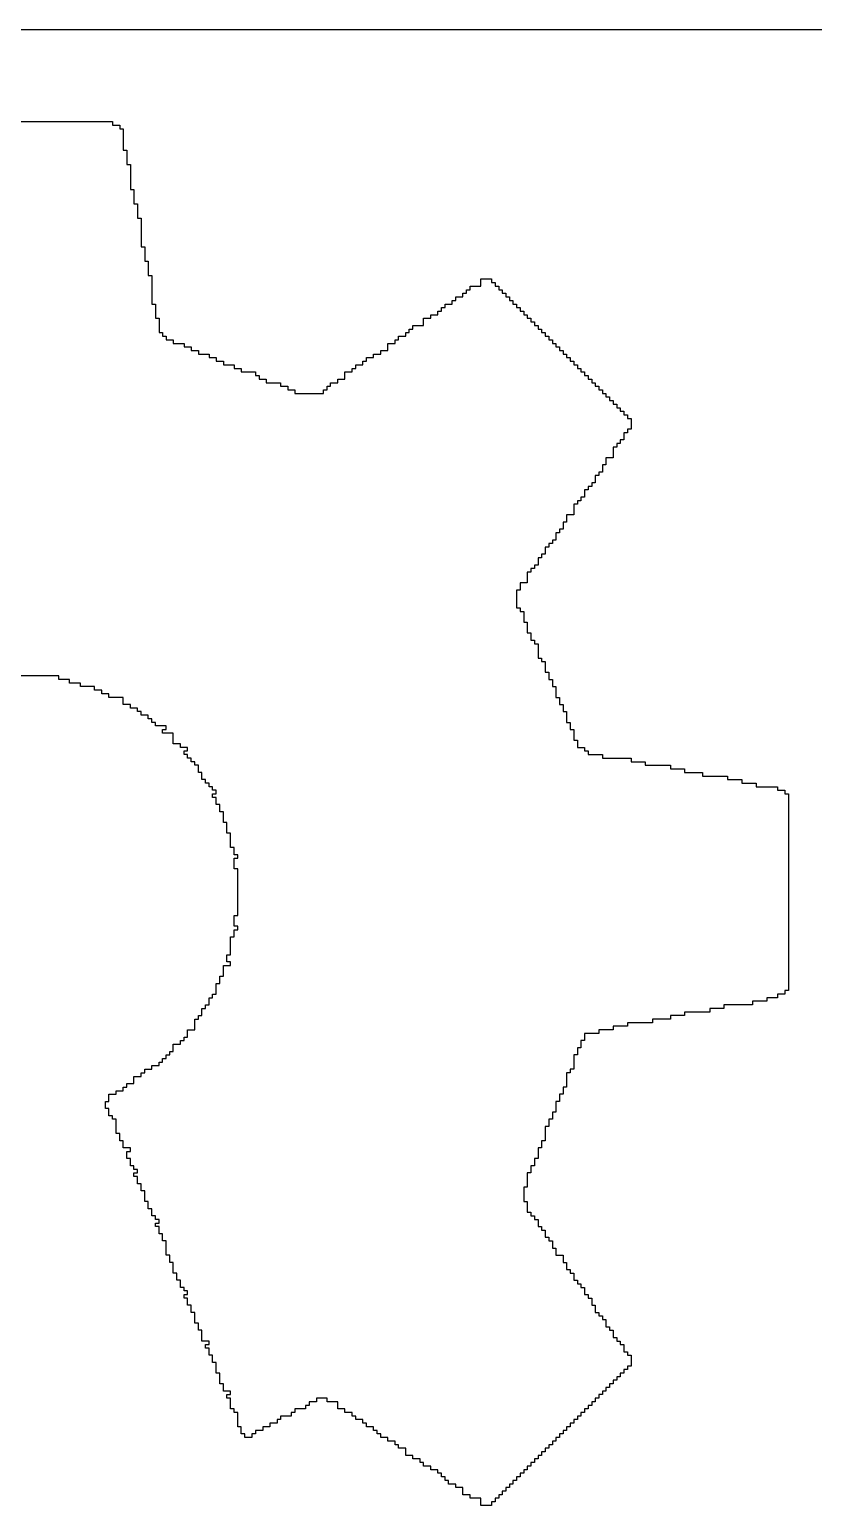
# Model space of a CAD drawing. Header units: millimetres. Extents: x -1.9 to 9.1, y -3.1 to 5.4.
# Drawn here: x 8.5581 to 8.7951, y -2.4061 to -1.9599 of the extents above; entities that cross this region are included whole.
import ezdxf

# ---------------------------------------------------------------- set-up
doc = ezdxf.new("R2010")
doc.units = ezdxf.units.MM
doc.header["$MEASUREMENT"] = 0
doc.layers.add('Mechanical11', color=56, linetype='Continuous')

msp = doc.modelspace()

# ---------------------------------------------------------------- linework, layer by layer
at = {"layer": 'Mechanical11'}
for p, q in [((5.31108, -1.95988), (8.88131, -1.95988)), ((8.52587, -1.98773), (8.58317, -1.98773)), ((8.58317, -1.98773), (8.58317, -1.98881)), ((8.58317, -1.98881), (8.58533, -1.98881)), ((8.58533, -1.98881), (8.58533, -1.98989)), ((8.58533, -1.98989), (8.58641, -1.98989)), ((8.58641, -1.98989), (8.58641, -1.99097)), ((8.58641, -1.99097), (8.58641, -1.99205)), ((8.58641, -1.99205), (8.58641, -1.99313)), ((8.58641, -1.99313), (8.58641, -1.99421)), ((8.58641, -1.99421), (8.58641, -1.99529)), ((8.58641, -1.99529), (8.58641, -1.99638)), ((8.58641, -1.99638), (8.58749, -1.99638)), ((8.58749, -1.99638), (8.58749, -1.99746)), ((8.58749, -1.99746), (8.58749, -1.99854)), ((8.58749, -1.99854), (8.58749, -1.99962)), ((8.58749, -1.99962), (8.58749, -2.0007)), ((8.58749, -2.0007), (8.58857, -2.0007)), ((8.58857, -2.0007), (8.58857, -2.00178)), ((8.58857, -2.00178), (8.58857, -2.00286)), ((8.58857, -2.00286), (8.58857, -2.00394)), ((8.58857, -2.00394), (8.58857, -2.00502)), ((8.58857, -2.00502), (8.58857, -2.0061)), ((8.58857, -2.0061), (8.58857, -2.00718)), ((8.58857, -2.00718), (8.58857, -2.00827)), ((8.58857, -2.00827), (8.58965, -2.00827)), ((8.58965, -2.00827), (8.58965, -2.00935)), ((8.58965, -2.00935), (8.58965, -2.01043)), ((8.58965, -2.01043), (8.58965, -2.01151)), ((8.58965, -2.01151), (8.58965, -2.01259)), ((8.58965, -2.01259), (8.59073, -2.01259)), ((8.59073, -2.01259), (8.59073, -2.01367)), ((8.59073, -2.01367), (8.59073, -2.01475)), ((8.59073, -2.01475), (8.59073, -2.01583)), ((8.59073, -2.01583), (8.59073, -2.01691)), ((8.59073, -2.01691), (8.59181, -2.01691)), ((8.59181, -2.01691), (8.59181, -2.01799)), ((8.59181, -2.01799), (8.59181, -2.01908)), ((8.59181, -2.01908), (8.59181, -2.02016)), ((8.59181, -2.02016), (8.59181, -2.02124)), ((8.59181, -2.02124), (8.59181, -2.02232)), ((8.59181, -2.02232), (8.59181, -2.0234)), ((8.59181, -2.0234), (8.59181, -2.02448)), ((8.59181, -2.02448), (8.59181, -2.02556)), ((8.59181, -2.02556), (8.59289, -2.02556)), ((8.59289, -2.02556), (8.59289, -2.02664)), ((8.59289, -2.02664), (8.59289, -2.02772)), ((8.59289, -2.02772), (8.59289, -2.0288)), ((8.59289, -2.0288), (8.59289, -2.02989)), ((8.59289, -2.02989), (8.59398, -2.02989)), ((8.59398, -2.02989), (8.59398, -2.03097)), ((8.59398, -2.03097), (8.59398, -2.03205)), ((8.59398, -2.03205), (8.59398, -2.03313)), ((8.59398, -2.03313), (8.59398, -2.03421)), ((8.59398, -2.03421), (8.59506, -2.03421)), ((8.59506, -2.03421), (8.59506, -2.03529)), ((8.59506, -2.03529), (8.59506, -2.03637)), ((8.59506, -2.03637), (8.59506, -2.03745)), ((8.59506, -2.03745), (8.59506, -2.03853)), ((8.59506, -2.03853), (8.59506, -2.03961)), ((8.69018, -2.03961), (8.69018, -2.03853)), ((8.69018, -2.03853), (8.69126, -2.03853)), ((8.69126, -2.03853), (8.69126, -2.03745)), ((8.69126, -2.03745), (8.69451, -2.03745)), ((8.69451, -2.03637), (8.69451, -2.03529)), ((8.69451, -2.03529), (8.69775, -2.03529)), ((8.69451, -2.03745), (8.69451, -2.03637)), ((8.69775, -2.03529), (8.69775, -2.03637)), ((8.69775, -2.03637), (8.69883, -2.03637)), ((8.69883, -2.03637), (8.69883, -2.03745)), ((8.69883, -2.03745), (8.69991, -2.03745)), ((8.69991, -2.03745), (8.69991, -2.03853)), ((8.69991, -2.03853), (8.70099, -2.03853)), ((8.70099, -2.03853), (8.70099, -2.03961)), ((8.59506, -2.03961), (8.59506, -2.04069)), ((8.59506, -2.04069), (8.59506, -2.04178)), ((8.59506, -2.04178), (8.59506, -2.04286)), ((8.59506, -2.04286), (8.59614, -2.04286)), ((8.59614, -2.04286), (8.59614, -2.04394)), ((8.6837, -2.04394), (8.6837, -2.04286)), ((8.6837, -2.04286), (8.68586, -2.04286)), ((8.68586, -2.04286), (8.68586, -2.04178)), ((8.68586, -2.04178), (8.68694, -2.04178)), ((8.68694, -2.04178), (8.68694, -2.04069)), ((8.68694, -2.04069), (8.6891, -2.04069)), ((8.6891, -2.04069), (8.6891, -2.03961)), ((8.6891, -2.03961), (8.69018, -2.03961)), ((8.70099, -2.03961), (8.70207, -2.03961)), ((8.70207, -2.03961), (8.70207, -2.04069)), ((8.70207, -2.04069), (8.70315, -2.04069)), ((8.70315, -2.04069), (8.70315, -2.04178)), ((8.70315, -2.04178), (8.70423, -2.04178)), ((8.70423, -2.04178), (8.70423, -2.04286)), ((8.70423, -2.04286), (8.70532, -2.04286)), ((8.70532, -2.04286), (8.70532, -2.04394)), ((8.59614, -2.04394), (8.59614, -2.04502)), ((8.59614, -2.04502), (8.59614, -2.0461)), ((8.59614, -2.0461), (8.59614, -2.04718)), ((8.59614, -2.04718), (8.59722, -2.04718)), ((8.59722, -2.04718), (8.59722, -2.04826)), ((8.67721, -2.04826), (8.67721, -2.04718)), ((8.67721, -2.04718), (8.67937, -2.04718)), ((8.67937, -2.04718), (8.67937, -2.0461)), ((8.67937, -2.0461), (8.68153, -2.0461)), ((8.68153, -2.0461), (8.68153, -2.04502)), ((8.68153, -2.04502), (8.68262, -2.04502)), ((8.68262, -2.04502), (8.68262, -2.04394)), ((8.68262, -2.04394), (8.6837, -2.04394)), ((8.70532, -2.04394), (8.7064, -2.04394)), ((8.7064, -2.04394), (8.7064, -2.04502)), ((8.7064, -2.04502), (8.70748, -2.04502)), ((8.70748, -2.04502), (8.70748, -2.0461)), ((8.70748, -2.0461), (8.70856, -2.0461)), ((8.70856, -2.0461), (8.70856, -2.04718)), ((8.70856, -2.04718), (8.70964, -2.04718)), ((8.70964, -2.04718), (8.70964, -2.04826)), ((8.59722, -2.04826), (8.59722, -2.04934)), ((8.59722, -2.04934), (8.59722, -2.05042)), ((8.59722, -2.05042), (8.59722, -2.0515)), ((8.59722, -2.0515), (8.5983, -2.0515)), ((8.5983, -2.0515), (8.5983, -2.05259)), ((8.67181, -2.05259), (8.67181, -2.0515)), ((8.67181, -2.0515), (8.67289, -2.0515)), ((8.67289, -2.0515), (8.67289, -2.05042)), ((8.67289, -2.05042), (8.67397, -2.05042)), ((8.67397, -2.05042), (8.67397, -2.04934)), ((8.67397, -2.04934), (8.67721, -2.04934)), ((8.67721, -2.04934), (8.67721, -2.04826)), ((8.70964, -2.04826), (8.71072, -2.04826)), ((8.71072, -2.04826), (8.71072, -2.04934)), ((8.71072, -2.04934), (8.7118, -2.04934)), ((8.7118, -2.04934), (8.7118, -2.05042)), ((8.7118, -2.05042), (8.71288, -2.05042)), ((8.71288, -2.05042), (8.71288, -2.0515)), ((8.71288, -2.0515), (8.71396, -2.0515)), ((8.71396, -2.0515), (8.71396, -2.05259)), ((8.5983, -2.05259), (8.59938, -2.05259)), ((8.59938, -2.05259), (8.59938, -2.05367)), ((8.59938, -2.05367), (8.60154, -2.05367)), ((8.60154, -2.05367), (8.60154, -2.05475)), ((8.60154, -2.05475), (8.60479, -2.05475)), ((8.60479, -2.05475), (8.60479, -2.05583)), ((8.60479, -2.05583), (8.60695, -2.05583)), ((8.60695, -2.05583), (8.60695, -2.05691)), ((8.6664, -2.05583), (8.6664, -2.05475)), ((8.6664, -2.05475), (8.66856, -2.05475)), ((8.6664, -2.05691), (8.6664, -2.05583)), ((8.66856, -2.05475), (8.66856, -2.05367)), ((8.66856, -2.05367), (8.66964, -2.05367)), ((8.66964, -2.05367), (8.66964, -2.05259)), ((8.66964, -2.05259), (8.67181, -2.05259)), ((8.71396, -2.05259), (8.71504, -2.05259)), ((8.71504, -2.05259), (8.71504, -2.05367)), ((8.71504, -2.05367), (8.71613, -2.05367)), ((8.71613, -2.05367), (8.71613, -2.05475)), ((8.71613, -2.05475), (8.71721, -2.05475)), ((8.71721, -2.05475), (8.71721, -2.05583)), ((8.71721, -2.05583), (8.71829, -2.05583)), ((8.71829, -2.05583), (8.71829, -2.05691)), ((8.60695, -2.05691), (8.60911, -2.05691)), ((8.60911, -2.05691), (8.60911, -2.05799)), ((8.60911, -2.05799), (8.61235, -2.05799)), ((8.61235, -2.05799), (8.61235, -2.05907)), ((8.61235, -2.05907), (8.61451, -2.05907)), ((8.61451, -2.05907), (8.61451, -2.06015)), ((8.61451, -2.06015), (8.61668, -2.06015)), ((8.61668, -2.06015), (8.61668, -2.06123)), ((8.61668, -2.06123), (8.61992, -2.06123)), ((8.61992, -2.06123), (8.61992, -2.06231)), ((8.65667, -2.06231), (8.65667, -2.06123)), ((8.65667, -2.06123), (8.65883, -2.06123)), ((8.65883, -2.06123), (8.65883, -2.06015)), ((8.65883, -2.06015), (8.65991, -2.06015)), ((8.65991, -2.06015), (8.65991, -2.05907)), ((8.65991, -2.05907), (8.66208, -2.05907)), ((8.66208, -2.05907), (8.66208, -2.05799)), ((8.66208, -2.05799), (8.66424, -2.05799)), ((8.66424, -2.05799), (8.66424, -2.05691)), ((8.66424, -2.05691), (8.6664, -2.05691)), ((8.71829, -2.05691), (8.71937, -2.05691)), ((8.71937, -2.05691), (8.71937, -2.05799)), ((8.71937, -2.05799), (8.72045, -2.05799)), ((8.72045, -2.05799), (8.72045, -2.05907)), ((8.72045, -2.05907), (8.72153, -2.05907)), ((8.72153, -2.05907), (8.72153, -2.06015)), ((8.72153, -2.06015), (8.72261, -2.06015)), ((8.72261, -2.06015), (8.72261, -2.06123)), ((8.72261, -2.06123), (8.72369, -2.06123)), ((8.72369, -2.06123), (8.72369, -2.06231)), ((8.61992, -2.06231), (8.62208, -2.06231)), ((8.62208, -2.06231), (8.62208, -2.0634)), ((8.62208, -2.0634), (8.6264, -2.0634)), ((8.6264, -2.0634), (8.6264, -2.06448)), ((8.6264, -2.06448), (8.62749, -2.06448)), ((8.62749, -2.06448), (8.62749, -2.06556)), ((8.62749, -2.06556), (8.62965, -2.06556)), ((8.62965, -2.06556), (8.62965, -2.06664)), ((8.65127, -2.06664), (8.65127, -2.06556)), ((8.65127, -2.06556), (8.65343, -2.06556)), ((8.65343, -2.06448), (8.65343, -2.0634)), ((8.65343, -2.0634), (8.65559, -2.0634)), ((8.65343, -2.06556), (8.65343, -2.06448)), ((8.65559, -2.0634), (8.65559, -2.06231)), ((8.65559, -2.06231), (8.65667, -2.06231)), ((8.72369, -2.06231), (8.72477, -2.06231)), ((8.72477, -2.06231), (8.72477, -2.0634)), ((8.72477, -2.0634), (8.72585, -2.0634)), ((8.72585, -2.0634), (8.72585, -2.06448)), ((8.72585, -2.06448), (8.72693, -2.06448)), ((8.72693, -2.06448), (8.72693, -2.06556)), ((8.72693, -2.06556), (8.72802, -2.06556)), ((8.72802, -2.06556), (8.72802, -2.06664)), ((8.62965, -2.06664), (8.63397, -2.06664)), ((8.63397, -2.06664), (8.63397, -2.06772)), ((8.63397, -2.06772), (8.63613, -2.06772)), ((8.63613, -2.06772), (8.63613, -2.0688)), ((8.63613, -2.0688), (8.6383, -2.0688)), ((8.6383, -2.0688), (8.6383, -2.06988)), ((8.6383, -2.06988), (8.64694, -2.06988)), ((8.64694, -2.06988), (8.64694, -2.0688)), ((8.64694, -2.0688), (8.64802, -2.0688)), ((8.64802, -2.0688), (8.64802, -2.06772)), ((8.64802, -2.06772), (8.64911, -2.06772)), ((8.64911, -2.06772), (8.64911, -2.06664)), ((8.64911, -2.06664), (8.65127, -2.06664)), ((8.72802, -2.06664), (8.7291, -2.06664)), ((8.7291, -2.06664), (8.7291, -2.06772)), ((8.7291, -2.06772), (8.73018, -2.06772)), ((8.73018, -2.06772), (8.73018, -2.0688)), ((8.73018, -2.0688), (8.73126, -2.0688)), ((8.73126, -2.0688), (8.73126, -2.06988)), ((8.73126, -2.06988), (8.73234, -2.06988)), ((8.73234, -2.06988), (8.73234, -2.07096)), ((8.73234, -2.07096), (8.73342, -2.07096)), ((8.73342, -2.07096), (8.73342, -2.07204)), ((8.73342, -2.07204), (8.7345, -2.07204)), ((8.7345, -2.07204), (8.7345, -2.07312)), ((8.7345, -2.07312), (8.73558, -2.07312)), ((8.73558, -2.07312), (8.73558, -2.0742)), ((8.73558, -2.0742), (8.73666, -2.0742)), ((8.73666, -2.0742), (8.73666, -2.07529)), ((8.73666, -2.07529), (8.73774, -2.07529)), ((8.73774, -2.07529), (8.73774, -2.07637)), ((8.73774, -2.07637), (8.73883, -2.07637)), ((8.73883, -2.07637), (8.73883, -2.07745)), ((8.73883, -2.07745), (8.73991, -2.07745)), ((8.73991, -2.07745), (8.73991, -2.07853)), ((8.73991, -2.07853), (8.73991, -2.07961)), ((8.73883, -2.08177), (8.73774, -2.08177)), ((8.73774, -2.08177), (8.73774, -2.08285)), ((8.73774, -2.08285), (8.73774, -2.08393)), ((8.73991, -2.08069), (8.73883, -2.08069)), ((8.73883, -2.08069), (8.73883, -2.08177)), ((8.73991, -2.07961), (8.73991, -2.08069)), ((8.73558, -2.0861), (8.7345, -2.0861)), ((8.7345, -2.0861), (8.7345, -2.08718)), ((8.7345, -2.08718), (8.7345, -2.08826)), ((8.73666, -2.08501), (8.73558, -2.08501)), ((8.73558, -2.08501), (8.73558, -2.0861)), ((8.73774, -2.08393), (8.73666, -2.08393)), ((8.73666, -2.08393), (8.73666, -2.08501)), ((8.73234, -2.0915), (8.73126, -2.0915)), ((8.73126, -2.0915), (8.73126, -2.09258)), ((8.73126, -2.09258), (8.73126, -2.09366)), ((8.7345, -2.08934), (8.73234, -2.08934)), ((8.73234, -2.08934), (8.73234, -2.09042)), ((8.73234, -2.09042), (8.73234, -2.0915)), ((8.7345, -2.08826), (8.7345, -2.08934)), ((8.7291, -2.09691), (8.72802, -2.09691)), ((8.72802, -2.09691), (8.72802, -2.09799)), ((8.73018, -2.09474), (8.7291, -2.09474)), ((8.7291, -2.09474), (8.7291, -2.09582)), ((8.7291, -2.09582), (8.7291, -2.09691)), ((8.73126, -2.09366), (8.73018, -2.09366)), ((8.73018, -2.09366), (8.73018, -2.09474)), ((8.72585, -2.10123), (8.72477, -2.10123)), ((8.72477, -2.10123), (8.72477, -2.10231)), ((8.72693, -2.09907), (8.72585, -2.09907)), ((8.72585, -2.09907), (8.72585, -2.10015)), ((8.72585, -2.10015), (8.72585, -2.10123)), ((8.72802, -2.09799), (8.72693, -2.09799)), ((8.72693, -2.09799), (8.72693, -2.09907)), ((8.72369, -2.10339), (8.72261, -2.10339)), ((8.72261, -2.10339), (8.72261, -2.10447)), ((8.72261, -2.10447), (8.72261, -2.10555)), ((8.72261, -2.10555), (8.72261, -2.10663)), ((8.72477, -2.10231), (8.72369, -2.10231)), ((8.72369, -2.10231), (8.72369, -2.10339)), ((8.72045, -2.1088), (8.71937, -2.1088)), ((8.71937, -2.1088), (8.71937, -2.10988)), ((8.71937, -2.10988), (8.71937, -2.11096)), ((8.72261, -2.10663), (8.72045, -2.10663)), ((8.72045, -2.10663), (8.72045, -2.10771)), ((8.72045, -2.10771), (8.72045, -2.1088)), ((8.71721, -2.1142), (8.71613, -2.1142)), ((8.71613, -2.1142), (8.71613, -2.11528)), ((8.71829, -2.11204), (8.71721, -2.11204)), ((8.71721, -2.11204), (8.71721, -2.11312)), ((8.71721, -2.11312), (8.71721, -2.1142)), ((8.71937, -2.11096), (8.71829, -2.11096)), ((8.71829, -2.11096), (8.71829, -2.11204)), ((8.71396, -2.11852), (8.71288, -2.11852)), ((8.71288, -2.11852), (8.71288, -2.11961)), ((8.71504, -2.11636), (8.71396, -2.11636)), ((8.71396, -2.11636), (8.71396, -2.11744)), ((8.71396, -2.11744), (8.71396, -2.11852)), ((8.71613, -2.11528), (8.71504, -2.11528)), ((8.71504, -2.11528), (8.71504, -2.11636)), ((8.71072, -2.12285), (8.70964, -2.12285)), ((8.70964, -2.12285), (8.70964, -2.12393)), ((8.7118, -2.12177), (8.71072, -2.12177)), ((8.71072, -2.12177), (8.71072, -2.12285)), ((8.71288, -2.11961), (8.7118, -2.11961)), ((8.7118, -2.11961), (8.7118, -2.12069)), ((8.7118, -2.12069), (8.7118, -2.12177)), ((8.70856, -2.12717), (8.7064, -2.12717)), ((8.7064, -2.12717), (8.7064, -2.12825)), ((8.7064, -2.12825), (8.7064, -2.12933)), ((8.70964, -2.12393), (8.70856, -2.12393)), ((8.70856, -2.12393), (8.70856, -2.12501)), ((8.70856, -2.12501), (8.70856, -2.12609)), ((8.70856, -2.12609), (8.70856, -2.12717)), ((8.7064, -2.12933), (8.70532, -2.12933)), ((8.70532, -2.12933), (8.70532, -2.13042)), ((8.70532, -2.13042), (8.70532, -2.1315)), ((8.70532, -2.1315), (8.70532, -2.13258)), ((8.70532, -2.13258), (8.70532, -2.13366)), ((8.70532, -2.13366), (8.70532, -2.13474)), ((8.70532, -2.13474), (8.7064, -2.13474)), ((8.7064, -2.13474), (8.7064, -2.13582)), ((8.7064, -2.13582), (8.70748, -2.13582)), ((8.70748, -2.13582), (8.70748, -2.1369)), ((8.70748, -2.1369), (8.70748, -2.13798)), ((8.70748, -2.13798), (8.70748, -2.13906)), ((8.70748, -2.13906), (8.70856, -2.13906)), ((8.70856, -2.13906), (8.70856, -2.14014)), ((8.70856, -2.14014), (8.70856, -2.14122)), ((8.70856, -2.14122), (8.70856, -2.14231)), ((8.70856, -2.14231), (8.70964, -2.14231)), ((8.70964, -2.14231), (8.70964, -2.14339)), ((8.70964, -2.14339), (8.70964, -2.14447)), ((8.70964, -2.14447), (8.71072, -2.14447)), ((8.71072, -2.14447), (8.71072, -2.14555)), ((8.71072, -2.14555), (8.7118, -2.14555)), ((8.7118, -2.14555), (8.7118, -2.14663)), ((8.7118, -2.14663), (8.7118, -2.14771)), ((8.7118, -2.14771), (8.7118, -2.14879)), ((8.7118, -2.14879), (8.7118, -2.14987)), ((8.7118, -2.14987), (8.71288, -2.14987)), ((8.71288, -2.14987), (8.71288, -2.15095)), ((8.71288, -2.15095), (8.71396, -2.15095)), ((8.71396, -2.15095), (8.71396, -2.15203)), ((8.71396, -2.15203), (8.71396, -2.15312)), ((8.71396, -2.15312), (8.71396, -2.1542)), ((8.71396, -2.1542), (8.71504, -2.1542)), ((8.71504, -2.1542), (8.71504, -2.15528)), ((8.56695, -2.15528), (8.54317, -2.15528)), ((8.56695, -2.15636), (8.56695, -2.15528)), ((8.57019, -2.15636), (8.56695, -2.15636)), ((8.57019, -2.15744), (8.57019, -2.15636)), ((8.57344, -2.15744), (8.57019, -2.15744)), ((8.57344, -2.15852), (8.57344, -2.15744)), ((8.57776, -2.15852), (8.57344, -2.15852)), ((8.57776, -2.1596), (8.57776, -2.15852)), ((8.71504, -2.15528), (8.71504, -2.15636)), ((8.71504, -2.15636), (8.71613, -2.15636)), ((8.71613, -2.15636), (8.71613, -2.15744)), ((8.71613, -2.15744), (8.71613, -2.15852)), ((8.71613, -2.15852), (8.71721, -2.15852)), ((8.71721, -2.15852), (8.71721, -2.1596)), ((8.57992, -2.1596), (8.57776, -2.1596)), ((8.57992, -2.16068), (8.57992, -2.1596)), ((8.58209, -2.16068), (8.57992, -2.16068)), ((8.58209, -2.16176), (8.58209, -2.16068)), ((8.58641, -2.16176), (8.58209, -2.16176)), ((8.58641, -2.16284), (8.58641, -2.16176)), ((8.58641, -2.16393), (8.58641, -2.16284)), ((8.58857, -2.16393), (8.58641, -2.16393)), ((8.58857, -2.16501), (8.58857, -2.16393)), ((8.71721, -2.1596), (8.71721, -2.16068)), ((8.71721, -2.16068), (8.71721, -2.16176)), ((8.71721, -2.16176), (8.71829, -2.16176)), ((8.71829, -2.16176), (8.71829, -2.16284)), ((8.71829, -2.16284), (8.71829, -2.16393)), ((8.71829, -2.16393), (8.71937, -2.16393)), ((8.71937, -2.16393), (8.71937, -2.16501)), ((8.59073, -2.16501), (8.58857, -2.16501)), ((8.59073, -2.16609), (8.59073, -2.16501)), ((8.59181, -2.16609), (8.59073, -2.16609)), ((8.59181, -2.16717), (8.59181, -2.16609)), ((8.59398, -2.16717), (8.59181, -2.16717)), ((8.59398, -2.16825), (8.59398, -2.16717)), ((8.59506, -2.16825), (8.59398, -2.16825)), ((8.59506, -2.16933), (8.59506, -2.16825)), ((8.71937, -2.16501), (8.71937, -2.16609)), ((8.71937, -2.16609), (8.72045, -2.16609)), ((8.72045, -2.16609), (8.72045, -2.16717)), ((8.72045, -2.16717), (8.72045, -2.16825)), ((8.72045, -2.16825), (8.72045, -2.16933)), ((8.59614, -2.16933), (8.59506, -2.16933)), ((8.59614, -2.17041), (8.59614, -2.16933)), ((8.59938, -2.17041), (8.59614, -2.17041)), ((8.5983, -2.17257), (8.5983, -2.17149)), ((8.5983, -2.17149), (8.59938, -2.17149)), ((8.60154, -2.17257), (8.5983, -2.17257)), ((8.59938, -2.17149), (8.59938, -2.17041)), ((8.60154, -2.17365), (8.60154, -2.17257)), ((8.72045, -2.16933), (8.72153, -2.16933)), ((8.72153, -2.16933), (8.72153, -2.17041)), ((8.72153, -2.17041), (8.72153, -2.17149)), ((8.72153, -2.17149), (8.72261, -2.17149)), ((8.72261, -2.17149), (8.72261, -2.17257)), ((8.72261, -2.17257), (8.72261, -2.17365)), ((8.60154, -2.17473), (8.60154, -2.17365)), ((8.60154, -2.17582), (8.60154, -2.17473)), ((8.6037, -2.17582), (8.60154, -2.17582)), ((8.6037, -2.1769), (8.6037, -2.17582)), ((8.60587, -2.1769), (8.6037, -2.1769)), ((8.60587, -2.17798), (8.60587, -2.1769)), ((8.72261, -2.17365), (8.72261, -2.17473)), ((8.72261, -2.17473), (8.72369, -2.17473)), ((8.72369, -2.17473), (8.72369, -2.17582)), ((8.72369, -2.17582), (8.72369, -2.1769)), ((8.72369, -2.1769), (8.72585, -2.1769)), ((8.72585, -2.1769), (8.72585, -2.17798)), ((8.60479, -2.17906), (8.60479, -2.17798)), ((8.60479, -2.17798), (8.60587, -2.17798)), ((8.60587, -2.17906), (8.60479, -2.17906)), ((8.60587, -2.18014), (8.60587, -2.17906)), ((8.60695, -2.18014), (8.60587, -2.18014)), ((8.60695, -2.18122), (8.60695, -2.18014)), ((8.60803, -2.18122), (8.60695, -2.18122)), ((8.60803, -2.1823), (8.60803, -2.18122)), ((8.72585, -2.17798), (8.72693, -2.17798)), ((8.72693, -2.17798), (8.72693, -2.17906)), ((8.72693, -2.17906), (8.73126, -2.17906)), ((8.73126, -2.17906), (8.73126, -2.18014)), ((8.73126, -2.18014), (8.73991, -2.18014)), ((8.73991, -2.18014), (8.73991, -2.18122)), ((8.73991, -2.18122), (8.74423, -2.18122)), ((8.74423, -2.18122), (8.74423, -2.1823)), ((8.60911, -2.1823), (8.60803, -2.1823)), ((8.60911, -2.18338), (8.60911, -2.1823)), ((8.60911, -2.18446), (8.60911, -2.18338)), ((8.61019, -2.18446), (8.60911, -2.18446)), ((8.61019, -2.18554), (8.61019, -2.18446)), ((8.61019, -2.18663), (8.61019, -2.18554)), ((8.74423, -2.1823), (8.7518, -2.1823)), ((8.7518, -2.1823), (8.7518, -2.18338)), ((8.7518, -2.18338), (8.75612, -2.18338)), ((8.75612, -2.18338), (8.75612, -2.18446)), ((8.75612, -2.18446), (8.76153, -2.18446)), ((8.76153, -2.18446), (8.76153, -2.18554)), ((8.76153, -2.18554), (8.76909, -2.18554)), ((8.76909, -2.18554), (8.76909, -2.18663)), ((8.61127, -2.18663), (8.61019, -2.18663)), ((8.61127, -2.18771), (8.61127, -2.18663)), ((8.61235, -2.18771), (8.61127, -2.18771)), ((8.61235, -2.18879), (8.61235, -2.18771)), ((8.61343, -2.18879), (8.61235, -2.18879)), ((8.61343, -2.18987), (8.61343, -2.18879)), ((8.61451, -2.18987), (8.61343, -2.18987)), ((8.61451, -2.19095), (8.61451, -2.18987)), ((8.76909, -2.18663), (8.77342, -2.18663)), ((8.77342, -2.18663), (8.77342, -2.18771)), ((8.77342, -2.18771), (8.77774, -2.18771)), ((8.77774, -2.18771), (8.77774, -2.18879)), ((8.77774, -2.18879), (8.78423, -2.18879)), ((8.78423, -2.18879), (8.78423, -2.18987)), ((8.78423, -2.18987), (8.78639, -2.18987)), ((8.78639, -2.18987), (8.78639, -2.19095)), ((8.61343, -2.19203), (8.61343, -2.19095)), ((8.61343, -2.19095), (8.61451, -2.19095)), ((8.61451, -2.19203), (8.61343, -2.19203)), ((8.61451, -2.19311), (8.61451, -2.19203)), ((8.61451, -2.19419), (8.61451, -2.19311)), ((8.6156, -2.19419), (8.61451, -2.19419)), ((8.6156, -2.19527), (8.6156, -2.19419)), ((8.78639, -2.19095), (8.78747, -2.19095)), ((8.78747, -2.19095), (8.78747, -2.19203)), ((8.78747, -2.19203), (8.78747, -2.19311)), ((8.78747, -2.19311), (8.78747, -2.19419)), ((8.78747, -2.19419), (8.78747, -2.19527)), ((8.6156, -2.19635), (8.6156, -2.19527)), ((8.61668, -2.19635), (8.6156, -2.19635)), ((8.61668, -2.19744), (8.61668, -2.19635)), ((8.61668, -2.19852), (8.61668, -2.19744)), ((8.61668, -2.1996), (8.61668, -2.19852)), ((8.61776, -2.1996), (8.61668, -2.1996)), ((8.61776, -2.20068), (8.61776, -2.1996)), ((8.78747, -2.19527), (8.78747, -2.19635)), ((8.78747, -2.19635), (8.78747, -2.19744)), ((8.78747, -2.19744), (8.78747, -2.19852)), ((8.78747, -2.19852), (8.78747, -2.1996)), ((8.78747, -2.1996), (8.78747, -2.20068)), ((8.61776, -2.20176), (8.61776, -2.20068)), ((8.61776, -2.20284), (8.61776, -2.20176)), ((8.61884, -2.20284), (8.61776, -2.20284)), ((8.61884, -2.20392), (8.61884, -2.20284)), ((8.61884, -2.205), (8.61884, -2.20392)), ((8.78747, -2.20068), (8.78747, -2.20176)), ((8.78747, -2.20176), (8.78747, -2.20284)), ((8.78747, -2.20284), (8.78747, -2.20392)), ((8.78747, -2.20392), (8.78747, -2.205)), ((8.61884, -2.20608), (8.61884, -2.205)), ((8.61884, -2.20716), (8.61884, -2.20608)), ((8.61992, -2.20716), (8.61884, -2.20716)), ((8.61992, -2.20825), (8.61992, -2.20716)), ((8.61992, -2.20933), (8.61992, -2.20825)), ((8.78747, -2.205), (8.78747, -2.20608)), ((8.78747, -2.20608), (8.78747, -2.20716)), ((8.78747, -2.20716), (8.78747, -2.20825)), ((8.78747, -2.20825), (8.78747, -2.20933)), ((8.621, -2.20933), (8.61992, -2.20933)), ((8.61992, -2.21149), (8.61992, -2.21041)), ((8.61992, -2.21041), (8.621, -2.21041)), ((8.61992, -2.21257), (8.61992, -2.21149)), ((8.61992, -2.21365), (8.61992, -2.21257)), ((8.621, -2.21041), (8.621, -2.20933)), ((8.78747, -2.20933), (8.78747, -2.21041)), ((8.78747, -2.21041), (8.78747, -2.21149)), ((8.78747, -2.21149), (8.78747, -2.21257)), ((8.78747, -2.21257), (8.78747, -2.21365)), ((8.621, -2.21365), (8.61992, -2.21365)), ((8.621, -2.21473), (8.621, -2.21365)), ((8.621, -2.21581), (8.621, -2.21473)), ((8.621, -2.21689), (8.621, -2.21581)), ((8.621, -2.21797), (8.621, -2.21689)), ((8.78747, -2.21365), (8.78747, -2.21473)), ((8.78747, -2.21473), (8.78747, -2.21581)), ((8.78747, -2.21581), (8.78747, -2.21689)), ((8.78747, -2.21689), (8.78747, -2.21797)), ((8.621, -2.21905), (8.621, -2.21797)), ((8.621, -2.22014), (8.621, -2.21905)), ((8.621, -2.22122), (8.621, -2.22014)), ((8.621, -2.2223), (8.621, -2.22122)), ((8.78747, -2.21797), (8.78747, -2.21905)), ((8.78747, -2.21905), (8.78747, -2.22014)), ((8.78747, -2.22014), (8.78747, -2.22122)), ((8.78747, -2.22122), (8.78747, -2.2223)), ((8.621, -2.22338), (8.621, -2.2223)), ((8.621, -2.22446), (8.621, -2.22338)), ((8.621, -2.22554), (8.621, -2.22446)), ((8.621, -2.22662), (8.621, -2.22554)), ((8.78747, -2.2223), (8.78747, -2.22338)), ((8.78747, -2.22338), (8.78747, -2.22446)), ((8.78747, -2.22446), (8.78747, -2.22554)), ((8.78747, -2.22554), (8.78747, -2.22662)), ((8.61992, -2.22878), (8.61992, -2.2277)), ((8.61992, -2.2277), (8.621, -2.2277)), ((8.61992, -2.22986), (8.61992, -2.22878)), ((8.61992, -2.23095), (8.61992, -2.22986)), ((8.621, -2.2277), (8.621, -2.22662)), ((8.78747, -2.22662), (8.78747, -2.2277)), ((8.78747, -2.2277), (8.78747, -2.22878)), ((8.78747, -2.22878), (8.78747, -2.22986)), ((8.78747, -2.22986), (8.78747, -2.23095)), ((8.61884, -2.23527), (8.61884, -2.23419)), ((8.61884, -2.23419), (8.61992, -2.23419)), ((8.61884, -2.23635), (8.61884, -2.23527)), ((8.621, -2.23095), (8.61992, -2.23095)), ((8.61992, -2.23311), (8.61992, -2.23203)), ((8.61992, -2.23203), (8.621, -2.23203)), ((8.61992, -2.23419), (8.61992, -2.23311)), ((8.621, -2.23203), (8.621, -2.23095)), ((8.78747, -2.23095), (8.78747, -2.23203)), ((8.78747, -2.23203), (8.78747, -2.23311)), ((8.78747, -2.23311), (8.78747, -2.23419)), ((8.78747, -2.23419), (8.78747, -2.23527)), ((8.78747, -2.23527), (8.78747, -2.23635)), ((8.61776, -2.24067), (8.61776, -2.23959)), ((8.61776, -2.23959), (8.61884, -2.23959)), ((8.61884, -2.23743), (8.61884, -2.23635)), ((8.61884, -2.23851), (8.61884, -2.23743)), ((8.61884, -2.23959), (8.61884, -2.23851)), ((8.78747, -2.23635), (8.78747, -2.23743)), ((8.78747, -2.23743), (8.78747, -2.23851)), ((8.78747, -2.23851), (8.78747, -2.23959)), ((8.78747, -2.23959), (8.78747, -2.24067)), ((8.61668, -2.24392), (8.61668, -2.24284)), ((8.61668, -2.24284), (8.61884, -2.24284)), ((8.61668, -2.245), (8.61668, -2.24392)), ((8.61776, -2.24176), (8.61776, -2.24067)), ((8.61884, -2.24176), (8.61776, -2.24176)), ((8.61884, -2.24284), (8.61884, -2.24176)), ((8.78747, -2.24067), (8.78747, -2.24176)), ((8.78747, -2.24176), (8.78747, -2.24284)), ((8.78747, -2.24284), (8.78747, -2.24392)), ((8.78747, -2.24392), (8.78747, -2.245)), ((8.61451, -2.24932), (8.61451, -2.24824)), ((8.61451, -2.24824), (8.6156, -2.24824)), ((8.6156, -2.24716), (8.6156, -2.24608)), ((8.6156, -2.24608), (8.61668, -2.24608)), ((8.6156, -2.24824), (8.6156, -2.24716)), ((8.61668, -2.24608), (8.61668, -2.245)), ((8.78747, -2.245), (8.78747, -2.24608)), ((8.78747, -2.24608), (8.78747, -2.24716)), ((8.78747, -2.24716), (8.78747, -2.24824)), ((8.78747, -2.24824), (8.78747, -2.24932)), ((8.61235, -2.25365), (8.61235, -2.25256)), ((8.61235, -2.25256), (8.61343, -2.25256)), ((8.61343, -2.25256), (8.61343, -2.25148)), ((8.61343, -2.25148), (8.61451, -2.25148)), ((8.61451, -2.2504), (8.61451, -2.24932)), ((8.61451, -2.25148), (8.61451, -2.2504)), ((8.78423, -2.25256), (8.78098, -2.25256)), ((8.78098, -2.25256), (8.78098, -2.25365)), ((8.78639, -2.25148), (8.78423, -2.25148)), ((8.78423, -2.25148), (8.78423, -2.25256)), ((8.78747, -2.2504), (8.78639, -2.2504)), ((8.78639, -2.2504), (8.78639, -2.25148)), ((8.78747, -2.24932), (8.78747, -2.2504)), ((8.61019, -2.25689), (8.61019, -2.25581)), ((8.61019, -2.25581), (8.61127, -2.25581)), ((8.61019, -2.25797), (8.61019, -2.25689)), ((8.61127, -2.25581), (8.61127, -2.25473)), ((8.61127, -2.25473), (8.61235, -2.25473)), ((8.61235, -2.25473), (8.61235, -2.25365)), ((8.76369, -2.25689), (8.75612, -2.25689)), ((8.75612, -2.25689), (8.75612, -2.25797)), ((8.76801, -2.25581), (8.76369, -2.25581)), ((8.76369, -2.25581), (8.76369, -2.25689)), ((8.77666, -2.25473), (8.76801, -2.25473)), ((8.76801, -2.25473), (8.76801, -2.25581)), ((8.78098, -2.25365), (8.77666, -2.25365)), ((8.77666, -2.25365), (8.77666, -2.25473)), ((8.60803, -2.26013), (8.60803, -2.25905)), ((8.60803, -2.25905), (8.60911, -2.25905)), ((8.60803, -2.26121), (8.60803, -2.26013)), ((8.60803, -2.26229), (8.60803, -2.26121)), ((8.60911, -2.25905), (8.60911, -2.25797)), ((8.60911, -2.25797), (8.61019, -2.25797)), ((8.73883, -2.26121), (8.7345, -2.26121)), ((8.7345, -2.26121), (8.7345, -2.26229)), ((8.74639, -2.26013), (8.73883, -2.26013)), ((8.73883, -2.26013), (8.73883, -2.26121)), ((8.7518, -2.25905), (8.74639, -2.25905)), ((8.74639, -2.25905), (8.74639, -2.26013)), ((8.75612, -2.25797), (8.7518, -2.25797)), ((8.7518, -2.25797), (8.7518, -2.25905)), ((8.6037, -2.26662), (8.6037, -2.26554)), ((8.6037, -2.26554), (8.60479, -2.26554)), ((8.60479, -2.26554), (8.60479, -2.26446)), ((8.60479, -2.26446), (8.60587, -2.26446)), ((8.60587, -2.26337), (8.60587, -2.26229)), ((8.60587, -2.26229), (8.60803, -2.26229)), ((8.60587, -2.26446), (8.60587, -2.26337)), ((8.72585, -2.26554), (8.72477, -2.26554)), ((8.72477, -2.26554), (8.72477, -2.26662)), ((8.73018, -2.26337), (8.72585, -2.26337)), ((8.72585, -2.26337), (8.72585, -2.26446)), ((8.72585, -2.26446), (8.72585, -2.26554)), ((8.7345, -2.26229), (8.73018, -2.26229)), ((8.73018, -2.26229), (8.73018, -2.26337)), ((8.5983, -2.27202), (8.5983, -2.27094)), ((8.5983, -2.27094), (8.59938, -2.27094)), ((8.59938, -2.27094), (8.59938, -2.26986)), ((8.59938, -2.26986), (8.60046, -2.26986)), ((8.60046, -2.26986), (8.60046, -2.26878)), ((8.60046, -2.26878), (8.60154, -2.26878)), ((8.60154, -2.2677), (8.60154, -2.26662)), ((8.60154, -2.26662), (8.6037, -2.26662)), ((8.60154, -2.26878), (8.60154, -2.2677)), ((8.72369, -2.26986), (8.72261, -2.26986)), ((8.72261, -2.26986), (8.72261, -2.27094)), ((8.72261, -2.27094), (8.72261, -2.27202)), ((8.72477, -2.2677), (8.72369, -2.2677)), ((8.72369, -2.2677), (8.72369, -2.26878)), ((8.72369, -2.26878), (8.72369, -2.26986)), ((8.72477, -2.26662), (8.72477, -2.2677)), ((8.59181, -2.27635), (8.59181, -2.27527)), ((8.59181, -2.27527), (8.59289, -2.27527)), ((8.59289, -2.27527), (8.59289, -2.27418)), ((8.59289, -2.27418), (8.59506, -2.27418)), ((8.59506, -2.27418), (8.59506, -2.2731)), ((8.59506, -2.2731), (8.59722, -2.2731)), ((8.59722, -2.2731), (8.59722, -2.27202)), ((8.59722, -2.27202), (8.5983, -2.27202)), ((8.72153, -2.27527), (8.72045, -2.27527)), ((8.72045, -2.27527), (8.72045, -2.27635)), ((8.72261, -2.27418), (8.72153, -2.27418)), ((8.72153, -2.27418), (8.72153, -2.27527)), ((8.72261, -2.27202), (8.72261, -2.2731)), ((8.72261, -2.2731), (8.72261, -2.27418)), ((8.58641, -2.28067), (8.58641, -2.27959)), ((8.58641, -2.27959), (8.58749, -2.27959)), ((8.58749, -2.27959), (8.58749, -2.27851)), ((8.58749, -2.27851), (8.58965, -2.27851)), ((8.58965, -2.27743), (8.58965, -2.27635)), ((8.58965, -2.27635), (8.59181, -2.27635)), ((8.58965, -2.27851), (8.58965, -2.27743)), ((8.72045, -2.27959), (8.71937, -2.27959)), ((8.71937, -2.27959), (8.71937, -2.28067)), ((8.72045, -2.27635), (8.72045, -2.27743)), ((8.72045, -2.27743), (8.72045, -2.27851)), ((8.72045, -2.27851), (8.72045, -2.27959)), ((8.581, -2.28499), (8.581, -2.28391)), ((8.581, -2.28391), (8.58209, -2.28391)), ((8.58209, -2.28283), (8.58209, -2.28175)), ((8.58209, -2.28175), (8.58425, -2.28175)), ((8.58209, -2.28391), (8.58209, -2.28283)), ((8.58425, -2.28175), (8.58425, -2.28067)), ((8.58425, -2.28067), (8.58641, -2.28067)), ((8.71829, -2.28391), (8.71721, -2.28391)), ((8.71721, -2.28391), (8.71721, -2.28499)), ((8.71937, -2.28175), (8.71829, -2.28175)), ((8.71829, -2.28175), (8.71829, -2.28283)), ((8.71829, -2.28283), (8.71829, -2.28391)), ((8.71937, -2.28067), (8.71937, -2.28175)), ((8.581, -2.28607), (8.581, -2.28499)), ((8.58209, -2.28607), (8.581, -2.28607)), ((8.58209, -2.28716), (8.58209, -2.28607)), ((8.58209, -2.28824), (8.58209, -2.28716)), ((8.58317, -2.28824), (8.58209, -2.28824)), ((8.58317, -2.28932), (8.58317, -2.28824)), ((8.71721, -2.28716), (8.71613, -2.28716)), ((8.71613, -2.28716), (8.71613, -2.28824)), ((8.71613, -2.28824), (8.71613, -2.28932)), ((8.71721, -2.28499), (8.71721, -2.28607)), ((8.71721, -2.28607), (8.71721, -2.28716)), ((8.58425, -2.28932), (8.58317, -2.28932)), ((8.58425, -2.2904), (8.58425, -2.28932)), ((8.58425, -2.29148), (8.58425, -2.2904)), ((8.58425, -2.29256), (8.58425, -2.29148)), ((8.58425, -2.29364), (8.58425, -2.29256)), ((8.71504, -2.29148), (8.71396, -2.29148)), ((8.71396, -2.29148), (8.71396, -2.29256)), ((8.71396, -2.29256), (8.71396, -2.29364)), ((8.71613, -2.28932), (8.71504, -2.28932)), ((8.71504, -2.28932), (8.71504, -2.2904)), ((8.71504, -2.2904), (8.71504, -2.29148)), ((8.58533, -2.29364), (8.58425, -2.29364)), ((8.58533, -2.29472), (8.58533, -2.29364)), ((8.58533, -2.2958), (8.58533, -2.29472)), ((8.58641, -2.2958), (8.58533, -2.2958)), ((8.58641, -2.29688), (8.58641, -2.2958)), ((8.58641, -2.29797), (8.58641, -2.29688)), ((8.71396, -2.2958), (8.71288, -2.2958)), ((8.71288, -2.2958), (8.71288, -2.29688)), ((8.71288, -2.29688), (8.71288, -2.29797)), ((8.71396, -2.29364), (8.71396, -2.29472)), ((8.71396, -2.29472), (8.71396, -2.2958)), ((8.58857, -2.29797), (8.58641, -2.29797)), ((8.58749, -2.30013), (8.58749, -2.29905)), ((8.58749, -2.29905), (8.58857, -2.29905)), ((8.58749, -2.30121), (8.58749, -2.30013)), ((8.58857, -2.30121), (8.58749, -2.30121)), ((8.58857, -2.29905), (8.58857, -2.29797)), ((8.58857, -2.30229), (8.58857, -2.30121)), ((8.58857, -2.30337), (8.58857, -2.30229)), ((8.7118, -2.30121), (8.71072, -2.30121)), ((8.71072, -2.30121), (8.71072, -2.30229)), ((8.71072, -2.30229), (8.71072, -2.30337)), ((8.71288, -2.29797), (8.7118, -2.29797)), ((8.7118, -2.29797), (8.7118, -2.29905)), ((8.7118, -2.29905), (8.7118, -2.30013)), ((8.7118, -2.30013), (8.7118, -2.30121)), ((8.58965, -2.30337), (8.58857, -2.30337)), ((8.58965, -2.30445), (8.58965, -2.30337)), ((8.59073, -2.30445), (8.58965, -2.30445)), ((8.58965, -2.30661), (8.58965, -2.30553)), ((8.58965, -2.30553), (8.59073, -2.30553)), ((8.59073, -2.30661), (8.58965, -2.30661)), ((8.59073, -2.30553), (8.59073, -2.30445)), ((8.59073, -2.30769), (8.59073, -2.30661)), ((8.70964, -2.30553), (8.70856, -2.30553)), ((8.70856, -2.30553), (8.70856, -2.30661)), ((8.70856, -2.30661), (8.70856, -2.30769)), ((8.71072, -2.30337), (8.70964, -2.30337)), ((8.70964, -2.30337), (8.70964, -2.30445)), ((8.70964, -2.30445), (8.70964, -2.30553)), ((8.59073, -2.30878), (8.59073, -2.30769)), ((8.59181, -2.30878), (8.59073, -2.30878)), ((8.59181, -2.30986), (8.59181, -2.30878)), ((8.59181, -2.31094), (8.59181, -2.30986)), ((8.59289, -2.31094), (8.59181, -2.31094)), ((8.59289, -2.31202), (8.59289, -2.31094)), ((8.70856, -2.30986), (8.70748, -2.30986)), ((8.70748, -2.30986), (8.70748, -2.31094)), ((8.70748, -2.31094), (8.70748, -2.31202)), ((8.70856, -2.30769), (8.70856, -2.30878)), ((8.70856, -2.30878), (8.70856, -2.30986)), ((8.59289, -2.3131), (8.59289, -2.31202)), ((8.59289, -2.31418), (8.59289, -2.3131)), ((8.59398, -2.31418), (8.59289, -2.31418)), ((8.59398, -2.31526), (8.59398, -2.31418)), ((8.59398, -2.31634), (8.59398, -2.31526)), ((8.70748, -2.31202), (8.70748, -2.3131)), ((8.70748, -2.3131), (8.70748, -2.31418)), ((8.70748, -2.31418), (8.70856, -2.31418)), ((8.70856, -2.31418), (8.70856, -2.31526)), ((8.70856, -2.31526), (8.70856, -2.31634)), ((8.59506, -2.31634), (8.59398, -2.31634)), ((8.59506, -2.31742), (8.59506, -2.31634)), ((8.59506, -2.3185), (8.59506, -2.31742)), ((8.59614, -2.3185), (8.59506, -2.3185)), ((8.59614, -2.31958), (8.59614, -2.3185)), ((8.59722, -2.31958), (8.59614, -2.31958)), ((8.59722, -2.32067), (8.59722, -2.31958)), ((8.70856, -2.31634), (8.70856, -2.31742)), ((8.70856, -2.31742), (8.70964, -2.31742)), ((8.70964, -2.31742), (8.70964, -2.3185)), ((8.70964, -2.3185), (8.71072, -2.3185)), ((8.71072, -2.3185), (8.71072, -2.31958)), ((8.71072, -2.31958), (8.7118, -2.31958)), ((8.7118, -2.31958), (8.7118, -2.32067)), ((8.59614, -2.32175), (8.59614, -2.32067)), ((8.59614, -2.32067), (8.59722, -2.32067)), ((8.59722, -2.32175), (8.59614, -2.32175)), ((8.59722, -2.32283), (8.59722, -2.32175)), ((8.59722, -2.32391), (8.59722, -2.32283)), ((8.5983, -2.32391), (8.59722, -2.32391)), ((8.5983, -2.32499), (8.5983, -2.32391)), ((8.7118, -2.32067), (8.7118, -2.32175)), ((8.7118, -2.32175), (8.71288, -2.32175)), ((8.71288, -2.32175), (8.71288, -2.32283)), ((8.71288, -2.32283), (8.71396, -2.32283)), ((8.71396, -2.32283), (8.71396, -2.32391)), ((8.71396, -2.32391), (8.71396, -2.32499)), ((8.5983, -2.32607), (8.5983, -2.32499)), ((8.59938, -2.32607), (8.5983, -2.32607)), ((8.59938, -2.32715), (8.59938, -2.32607)), ((8.59938, -2.32823), (8.59938, -2.32715)), ((8.59938, -2.32931), (8.59938, -2.32823)), ((8.71396, -2.32499), (8.71504, -2.32499)), ((8.71504, -2.32499), (8.71504, -2.32607)), ((8.71504, -2.32607), (8.71613, -2.32607)), ((8.71613, -2.32607), (8.71613, -2.32715)), ((8.71613, -2.32715), (8.71613, -2.32823)), ((8.71613, -2.32823), (8.71721, -2.32823)), ((8.71721, -2.32823), (8.71721, -2.32931)), ((8.59938, -2.33039), (8.59938, -2.32931)), ((8.60046, -2.33039), (8.59938, -2.33039)), ((8.60046, -2.33148), (8.60046, -2.33039)), ((8.60046, -2.33256), (8.60046, -2.33148)), ((8.60154, -2.33256), (8.60046, -2.33256)), ((8.60154, -2.33364), (8.60154, -2.33256)), ((8.71721, -2.32931), (8.71721, -2.33039)), ((8.71721, -2.33039), (8.71937, -2.33039)), ((8.71937, -2.33039), (8.71937, -2.33148)), ((8.71937, -2.33148), (8.71937, -2.33256)), ((8.71937, -2.33256), (8.72045, -2.33256)), ((8.72045, -2.33256), (8.72045, -2.33364)), ((8.60154, -2.33472), (8.60154, -2.33364)), ((8.60154, -2.3358), (8.60154, -2.33472)), ((8.60262, -2.3358), (8.60154, -2.3358)), ((8.60262, -2.33688), (8.60262, -2.3358)), ((8.60262, -2.33796), (8.60262, -2.33688)), ((8.6037, -2.33796), (8.60262, -2.33796)), ((8.6037, -2.33904), (8.6037, -2.33796)), ((8.72045, -2.33364), (8.72045, -2.33472)), ((8.72045, -2.33472), (8.72153, -2.33472)), ((8.72153, -2.33472), (8.72153, -2.3358)), ((8.72153, -2.3358), (8.72261, -2.3358)), ((8.72261, -2.3358), (8.72261, -2.33688)), ((8.72261, -2.33688), (8.72261, -2.33796)), ((8.72261, -2.33796), (8.72369, -2.33796)), ((8.72369, -2.33796), (8.72369, -2.33904)), ((8.6037, -2.34012), (8.6037, -2.33904)), ((8.60479, -2.34012), (8.6037, -2.34012)), ((8.60479, -2.3412), (8.60479, -2.34012)), ((8.60587, -2.3412), (8.60479, -2.3412)), ((8.60479, -2.34337), (8.60479, -2.34229)), ((8.60479, -2.34229), (8.60587, -2.34229)), ((8.60587, -2.34229), (8.60587, -2.3412)), ((8.72369, -2.33904), (8.72477, -2.33904)), ((8.72477, -2.33904), (8.72477, -2.34012)), ((8.72477, -2.34012), (8.72585, -2.34012)), ((8.72585, -2.34012), (8.72585, -2.3412)), ((8.72585, -2.3412), (8.72585, -2.34229)), ((8.72585, -2.34229), (8.72693, -2.34229)), ((8.72693, -2.34229), (8.72693, -2.34337)), ((8.60587, -2.34337), (8.60479, -2.34337)), ((8.60587, -2.34445), (8.60587, -2.34337)), ((8.60587, -2.34553), (8.60587, -2.34445)), ((8.60695, -2.34553), (8.60587, -2.34553)), ((8.60695, -2.34661), (8.60695, -2.34553)), ((8.60695, -2.34769), (8.60695, -2.34661)), ((8.72693, -2.34337), (8.72802, -2.34337)), ((8.72802, -2.34337), (8.72802, -2.34445)), ((8.72802, -2.34445), (8.72802, -2.34553)), ((8.72802, -2.34553), (8.7291, -2.34553)), ((8.7291, -2.34553), (8.7291, -2.34661)), ((8.7291, -2.34661), (8.7291, -2.34769)), ((8.60803, -2.34769), (8.60695, -2.34769)), ((8.60803, -2.34877), (8.60803, -2.34769)), ((8.60803, -2.34985), (8.60803, -2.34877)), ((8.60803, -2.35093), (8.60803, -2.34985)), ((8.60911, -2.35093), (8.60803, -2.35093)), ((8.60911, -2.35201), (8.60911, -2.35093)), ((8.7291, -2.34769), (8.73018, -2.34769)), ((8.73018, -2.34769), (8.73018, -2.34877)), ((8.73018, -2.34877), (8.73126, -2.34877)), ((8.73126, -2.34877), (8.73126, -2.34985)), ((8.73126, -2.34985), (8.73234, -2.34985)), ((8.73234, -2.34985), (8.73234, -2.35093)), ((8.73234, -2.35093), (8.73234, -2.35201)), ((8.60911, -2.35309), (8.60911, -2.35201)), ((8.61019, -2.35309), (8.60911, -2.35309)), ((8.61019, -2.35418), (8.61019, -2.35309)), ((8.61019, -2.35526), (8.61019, -2.35418)), ((8.61019, -2.35634), (8.61019, -2.35526)), ((8.73234, -2.35201), (8.73342, -2.35201)), ((8.73342, -2.35201), (8.73342, -2.35309)), ((8.73342, -2.35309), (8.7345, -2.35309)), ((8.7345, -2.35309), (8.7345, -2.35418)), ((8.7345, -2.35418), (8.7345, -2.35526)), ((8.7345, -2.35526), (8.73558, -2.35526)), ((8.73558, -2.35526), (8.73558, -2.35634)), ((8.61235, -2.35634), (8.61019, -2.35634)), ((8.61127, -2.3585), (8.61127, -2.35742)), ((8.61127, -2.35742), (8.61235, -2.35742)), ((8.61235, -2.3585), (8.61127, -2.3585)), ((8.61235, -2.35742), (8.61235, -2.35634)), ((8.61235, -2.35958), (8.61235, -2.3585)), ((8.61235, -2.36066), (8.61235, -2.35958)), ((8.73558, -2.35634), (8.73666, -2.35634)), ((8.73666, -2.35634), (8.73666, -2.35742)), ((8.73666, -2.35742), (8.73774, -2.35742)), ((8.73774, -2.35742), (8.73774, -2.3585)), ((8.73774, -2.3585), (8.73774, -2.35958)), ((8.73774, -2.35958), (8.73883, -2.35958)), ((8.73883, -2.35958), (8.73883, -2.36066)), ((8.61343, -2.36066), (8.61235, -2.36066)), ((8.61343, -2.36174), (8.61343, -2.36066)), ((8.61343, -2.36282), (8.61343, -2.36174)), ((8.61451, -2.36282), (8.61343, -2.36282)), ((8.61451, -2.3639), (8.61451, -2.36282)), ((8.61451, -2.36499), (8.61451, -2.3639)), ((8.73883, -2.36066), (8.73991, -2.36066)), ((8.73991, -2.3639), (8.73883, -2.3639)), ((8.73883, -2.3639), (8.73883, -2.36499)), ((8.73991, -2.36066), (8.73991, -2.36174)), ((8.73991, -2.36174), (8.73991, -2.36282)), ((8.73991, -2.36282), (8.73991, -2.3639)), ((8.61451, -2.36607), (8.61451, -2.36499)), ((8.6156, -2.36607), (8.61451, -2.36607)), ((8.6156, -2.36715), (8.6156, -2.36607)), ((8.6156, -2.36823), (8.6156, -2.36715)), ((8.6156, -2.36931), (8.6156, -2.36823)), ((8.73558, -2.36823), (8.7345, -2.36823)), ((8.7345, -2.36823), (8.7345, -2.36931)), ((8.73666, -2.36715), (8.73558, -2.36715)), ((8.73558, -2.36715), (8.73558, -2.36823)), ((8.73774, -2.36607), (8.73666, -2.36607)), ((8.73666, -2.36607), (8.73666, -2.36715)), ((8.73883, -2.36499), (8.73774, -2.36499)), ((8.73774, -2.36499), (8.73774, -2.36607)), ((8.61668, -2.36931), (8.6156, -2.36931)), ((8.61668, -2.37039), (8.61668, -2.36931)), ((8.61668, -2.37147), (8.61668, -2.37039)), ((8.61884, -2.37147), (8.61668, -2.37147)), ((8.61776, -2.37363), (8.61776, -2.37255)), ((8.61776, -2.37255), (8.61884, -2.37255)), ((8.61884, -2.37363), (8.61776, -2.37363)), ((8.61884, -2.37255), (8.61884, -2.37147)), ((8.61884, -2.37471), (8.61884, -2.37363)), ((8.64802, -2.37363), (8.64478, -2.37363)), ((8.64478, -2.37363), (8.64478, -2.37471)), ((8.64802, -2.37471), (8.64802, -2.37363)), ((8.73018, -2.37363), (8.7291, -2.37363)), ((8.7291, -2.37363), (8.7291, -2.37471)), ((8.73126, -2.37255), (8.73018, -2.37255)), ((8.73018, -2.37255), (8.73018, -2.37363)), ((8.73234, -2.37147), (8.73126, -2.37147)), ((8.73126, -2.37147), (8.73126, -2.37255)), ((8.73342, -2.37039), (8.73234, -2.37039)), ((8.73234, -2.37039), (8.73234, -2.37147)), ((8.7345, -2.36931), (8.73342, -2.36931)), ((8.73342, -2.36931), (8.73342, -2.37039)), ((8.61884, -2.3758), (8.61884, -2.37471)), ((8.61884, -2.37688), (8.61884, -2.3758)), ((8.61992, -2.37688), (8.61884, -2.37688)), ((8.61992, -2.37796), (8.61992, -2.37688)), ((8.621, -2.37796), (8.61992, -2.37796)), ((8.621, -2.37904), (8.621, -2.37796)), ((8.6383, -2.37796), (8.63721, -2.37796)), ((8.63721, -2.37796), (8.63721, -2.37904)), ((8.64154, -2.37688), (8.6383, -2.37688)), ((8.6383, -2.37688), (8.6383, -2.37796)), ((8.64262, -2.3758), (8.64154, -2.3758)), ((8.64154, -2.3758), (8.64154, -2.37688)), ((8.64478, -2.37471), (8.64262, -2.37471)), ((8.64262, -2.37471), (8.64262, -2.3758)), ((8.65127, -2.37471), (8.64802, -2.37471)), ((8.65127, -2.3758), (8.65127, -2.37471)), ((8.65127, -2.37688), (8.65127, -2.3758)), ((8.65343, -2.37688), (8.65127, -2.37688)), ((8.65343, -2.37796), (8.65343, -2.37688)), ((8.65559, -2.37796), (8.65343, -2.37796)), ((8.65559, -2.37904), (8.65559, -2.37796)), ((8.72585, -2.37796), (8.72477, -2.37796)), ((8.72477, -2.37796), (8.72477, -2.37904)), ((8.72693, -2.37688), (8.72585, -2.37688)), ((8.72585, -2.37688), (8.72585, -2.37796)), ((8.72802, -2.3758), (8.72693, -2.3758)), ((8.72693, -2.3758), (8.72693, -2.37688)), ((8.7291, -2.37471), (8.72802, -2.37471)), ((8.72802, -2.37471), (8.72802, -2.3758)), ((8.621, -2.38012), (8.621, -2.37904)), ((8.621, -2.3812), (8.621, -2.38012)), ((8.621, -2.38228), (8.621, -2.3812)), ((8.62208, -2.38228), (8.621, -2.38228)), ((8.62208, -2.38336), (8.62208, -2.38228)), ((8.63073, -2.38228), (8.62857, -2.38228)), ((8.62857, -2.38228), (8.62857, -2.38336)), ((8.63289, -2.3812), (8.63073, -2.3812)), ((8.63073, -2.3812), (8.63073, -2.38228)), ((8.63397, -2.38012), (8.63289, -2.38012)), ((8.63289, -2.38012), (8.63289, -2.3812)), ((8.63721, -2.37904), (8.63397, -2.37904)), ((8.63397, -2.37904), (8.63397, -2.38012)), ((8.65667, -2.37904), (8.65559, -2.37904)), ((8.65667, -2.38012), (8.65667, -2.37904)), ((8.65883, -2.38012), (8.65667, -2.38012)), ((8.65883, -2.3812), (8.65883, -2.38012)), ((8.65991, -2.3812), (8.65883, -2.3812)), ((8.65991, -2.38228), (8.65991, -2.3812)), ((8.66208, -2.38228), (8.65991, -2.38228)), ((8.66208, -2.38336), (8.66208, -2.38228)), ((8.72153, -2.38228), (8.72045, -2.38228)), ((8.72045, -2.38228), (8.72045, -2.38336)), ((8.72261, -2.3812), (8.72153, -2.3812)), ((8.72153, -2.3812), (8.72153, -2.38228)), ((8.72369, -2.38012), (8.72261, -2.38012)), ((8.72261, -2.38012), (8.72261, -2.3812)), ((8.72477, -2.37904), (8.72369, -2.37904)), ((8.72369, -2.37904), (8.72369, -2.38012)), ((8.62208, -2.38444), (8.62208, -2.38336)), ((8.62316, -2.38444), (8.62208, -2.38444)), ((8.62316, -2.38552), (8.62316, -2.38444)), ((8.62532, -2.38552), (8.62316, -2.38552)), ((8.6264, -2.38444), (8.62532, -2.38444)), ((8.62532, -2.38444), (8.62532, -2.38552)), ((8.62857, -2.38336), (8.6264, -2.38336)), ((8.6264, -2.38336), (8.6264, -2.38444)), ((8.66316, -2.38336), (8.66208, -2.38336)), ((8.66316, -2.38444), (8.66316, -2.38336)), ((8.66424, -2.38444), (8.66316, -2.38444)), ((8.66424, -2.38552), (8.66424, -2.38444)), ((8.6664, -2.38552), (8.66424, -2.38552)), ((8.6664, -2.3866), (8.6664, -2.38552)), ((8.66856, -2.3866), (8.6664, -2.3866)), ((8.66856, -2.38769), (8.66856, -2.3866)), ((8.71721, -2.3866), (8.71613, -2.3866)), ((8.71613, -2.3866), (8.71613, -2.38769)), ((8.71829, -2.38552), (8.71721, -2.38552)), ((8.71721, -2.38552), (8.71721, -2.3866)), ((8.71937, -2.38444), (8.71829, -2.38444)), ((8.71829, -2.38444), (8.71829, -2.38552)), ((8.72045, -2.38336), (8.71937, -2.38336)), ((8.71937, -2.38336), (8.71937, -2.38444)), ((8.66964, -2.38769), (8.66856, -2.38769)), ((8.66964, -2.38877), (8.66964, -2.38769)), ((8.67181, -2.38877), (8.66964, -2.38877)), ((8.67181, -2.38985), (8.67181, -2.38877)), ((8.67181, -2.39093), (8.67181, -2.38985)), ((8.67397, -2.39093), (8.67181, -2.39093)), ((8.67397, -2.39201), (8.67397, -2.39093)), ((8.71288, -2.39093), (8.7118, -2.39093)), ((8.7118, -2.39093), (8.7118, -2.39201)), ((8.71396, -2.38985), (8.71288, -2.38985)), ((8.71288, -2.38985), (8.71288, -2.39093)), ((8.71504, -2.38877), (8.71396, -2.38877)), ((8.71396, -2.38877), (8.71396, -2.38985)), ((8.71613, -2.38769), (8.71504, -2.38769)), ((8.71504, -2.38769), (8.71504, -2.38877)), ((8.67613, -2.39201), (8.67397, -2.39201)), ((8.67613, -2.39309), (8.67613, -2.39201)), ((8.67721, -2.39309), (8.67613, -2.39309)), ((8.67721, -2.39417), (8.67721, -2.39309)), ((8.67937, -2.39417), (8.67721, -2.39417)), ((8.67937, -2.39525), (8.67937, -2.39417)), ((8.68153, -2.39525), (8.67937, -2.39525)), ((8.68153, -2.39633), (8.68153, -2.39525)), ((8.70856, -2.39525), (8.70748, -2.39525)), ((8.70748, -2.39525), (8.70748, -2.39633)), ((8.70964, -2.39417), (8.70856, -2.39417)), ((8.70856, -2.39417), (8.70856, -2.39525)), ((8.71072, -2.39309), (8.70964, -2.39309)), ((8.70964, -2.39309), (8.70964, -2.39417)), ((8.7118, -2.39201), (8.71072, -2.39201)), ((8.71072, -2.39201), (8.71072, -2.39309)), ((8.68262, -2.39633), (8.68153, -2.39633)), ((8.68262, -2.39741), (8.68262, -2.39633)), ((8.6837, -2.39741), (8.68262, -2.39741)), ((8.6837, -2.3985), (8.6837, -2.39741)), ((8.68478, -2.3985), (8.6837, -2.3985)), ((8.68478, -2.39958), (8.68478, -2.3985)), ((8.68694, -2.39958), (8.68478, -2.39958)), ((8.68694, -2.40066), (8.68694, -2.39958)), ((8.70423, -2.39958), (8.70315, -2.39958)), ((8.70315, -2.39958), (8.70315, -2.40066)), ((8.70532, -2.3985), (8.70423, -2.3985)), ((8.70423, -2.3985), (8.70423, -2.39958)), ((8.7064, -2.39741), (8.70532, -2.39741)), ((8.70532, -2.39741), (8.70532, -2.3985)), ((8.70748, -2.39633), (8.7064, -2.39633)), ((8.7064, -2.39633), (8.7064, -2.39741)), ((8.6891, -2.40066), (8.68694, -2.40066)), ((8.6891, -2.40174), (8.6891, -2.40066)), ((8.6891, -2.40282), (8.6891, -2.40174)), ((8.69126, -2.40282), (8.6891, -2.40282)), ((8.69126, -2.4039), (8.69126, -2.40282)), ((8.69451, -2.4039), (8.69126, -2.4039)), ((8.69451, -2.40498), (8.69451, -2.4039)), ((8.69991, -2.4039), (8.69883, -2.4039)), ((8.69883, -2.4039), (8.69883, -2.40498)), ((8.70099, -2.40282), (8.69991, -2.40282)), ((8.69991, -2.40282), (8.69991, -2.4039)), ((8.70207, -2.40174), (8.70099, -2.40174)), ((8.70099, -2.40174), (8.70099, -2.40282)), ((8.70315, -2.40066), (8.70207, -2.40066)), ((8.70207, -2.40066), (8.70207, -2.40174)), ((8.69451, -2.40606), (8.69451, -2.40498)), ((8.69775, -2.40606), (8.69451, -2.40606)), ((8.69883, -2.40498), (8.69775, -2.40498)), ((8.69775, -2.40498), (8.69775, -2.40606))]:
    msp.add_line(p, q, dxfattribs=at)

doc.saveas('drawing.dxf')
